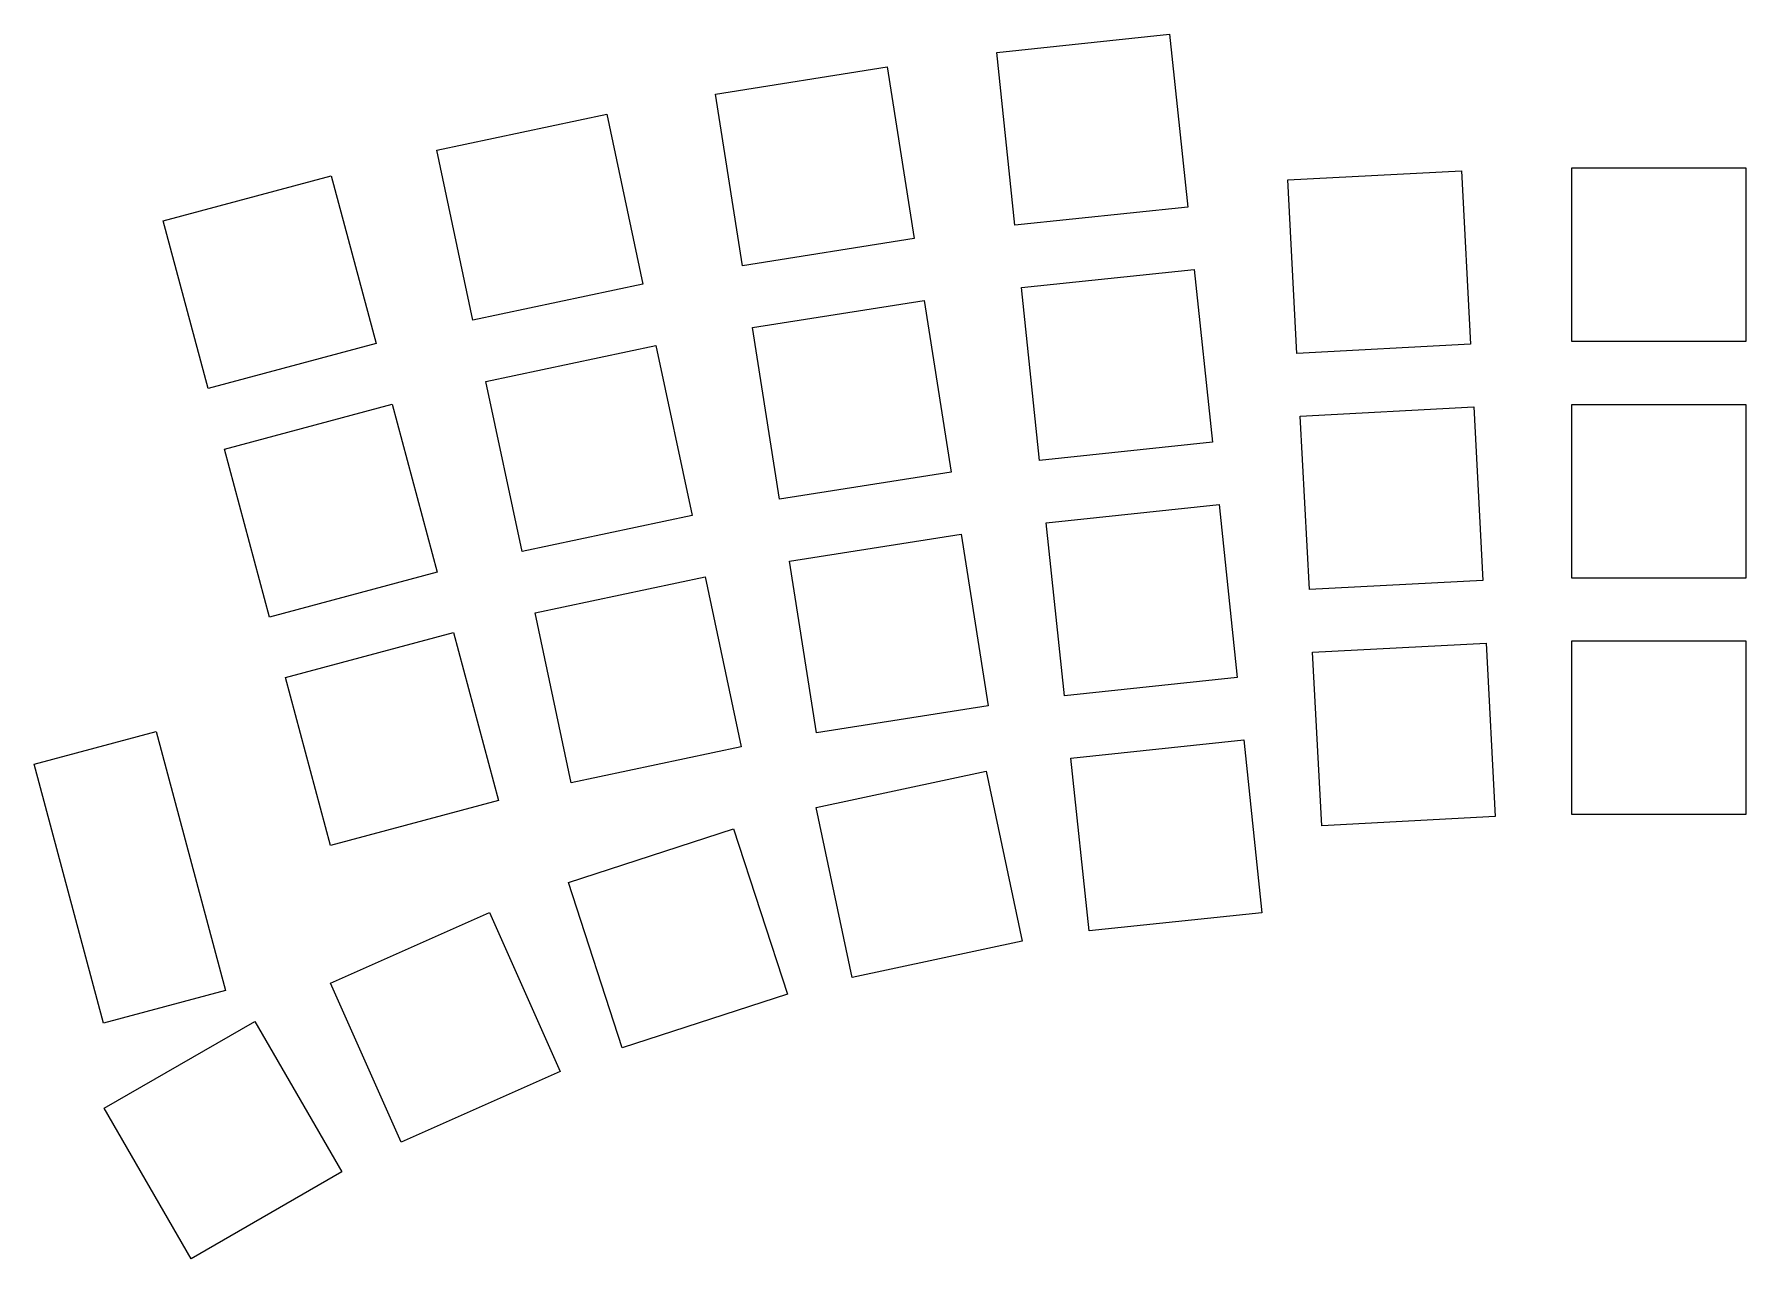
# Model space of a CAD drawing. Extents: x 146 to 284, y -14 to 84.
import ezdxf

# ---------------------------------------------------------------- set-up
doc = ezdxf.new("R2010")
doc.units = 0
doc.layers.add('BLACK', color=7, linetype='CONTINUOUS')

msp = doc.modelspace()

# ---------------------------------------------------------------- linework, layer by layer
at = {"layer": 'BLACK', "linetype": 'CONTINUOUS'}
for p, q in [((224.013, 82.9741), (237.937, 84.4375)), ((237.937, 84.4375), (239.4, 70.5142)), ((225.477, 69.0508), (224.013, 82.9741)), ((201.357, 79.6216), (215.184, 81.8117)), ((215.184, 81.8117), (217.374, 67.984)), ((203.547, 65.794), (201.357, 79.6216)), ((178.906, 75.0879), (192.6, 77.9987)), ((192.6, 77.9987), (195.511, 64.3046)), ((181.817, 61.3939), (178.906, 75.0879)), ((247.465, 72.7092), (261.446, 73.4419)), ((261.446, 73.4419), (262.178, 59.4611)), ((270.348, 59.675), (270.348, 73.675)), ((270.348, 73.675), (284.348, 73.675)), ((284.348, 73.675), (284.348, 59.675)), ((156.874, 69.4185), (170.397, 73.042)), ((170.397, 73.042), (174.02, 59.519)), ((248.197, 58.7284), (247.465, 72.7092)), ((239.4, 70.5142), (225.477, 69.0508)), ((160.497, 55.8956), (156.874, 69.4185)), ((217.374, 67.984), (203.547, 65.794)), ((226.005, 64.0284), (239.928, 65.4918)), ((239.928, 65.4918), (241.391, 51.5685)), ((195.511, 64.3046), (181.817, 61.3939)), ((227.468, 50.1051), (226.005, 64.0284)), ((204.337, 60.8061), (218.164, 62.9962)), ((218.164, 62.9962), (220.354, 49.1686)), ((206.527, 46.9785), (204.337, 60.8061)), ((174.02, 59.519), (160.497, 55.8956)), ((182.867, 56.4542), (196.561, 59.365)), ((196.561, 59.365), (199.472, 45.6709)), ((262.178, 59.4611), (248.197, 58.7284)), ((284.348, 59.675), (270.348, 59.675)), ((185.778, 42.7602), (182.867, 56.4542)), ((161.804, 51.0177), (175.327, 54.6411)), ((175.327, 54.6411), (178.951, 41.1182)), ((248.462, 53.6853), (262.443, 54.418)), ((262.443, 54.418), (263.175, 40.4372)), ((270.348, 40.625), (270.348, 54.625)), ((270.348, 54.625), (284.348, 54.625)), ((284.348, 54.625), (284.348, 40.625)), ((249.194, 39.7045), (248.462, 53.6853)), ((165.428, 37.4947), (161.804, 51.0177)), ((241.391, 51.5685), (227.468, 50.1051)), ((220.354, 49.1686), (206.527, 46.9785)), ((199.472, 45.6709), (185.778, 42.7602)), ((227.996, 45.0828), (241.919, 46.5462)), ((241.919, 46.5462), (243.383, 32.6229)), ((207.317, 41.9907), (221.144, 44.1807)), ((221.144, 44.1807), (223.334, 30.3531)), ((229.459, 31.1595), (227.996, 45.0828)), ((209.507, 28.163), (207.317, 41.9907)), ((178.951, 41.1182), (165.428, 37.4947)), ((186.828, 37.8205), (200.522, 40.7313)), ((200.522, 40.7313), (203.432, 27.0372)), ((263.175, 40.4372), (249.194, 39.7045)), ((284.348, 40.625), (270.348, 40.625)), ((189.738, 24.1264), (186.828, 37.8205)), ((166.735, 32.6168), (180.258, 36.2402)), ((180.258, 36.2402), (183.881, 22.7173)), ((249.459, 34.6614), (263.44, 35.3941)), ((250.191, 20.6806), (249.459, 34.6614)), ((263.44, 35.3941), (264.172, 21.4133)), ((270.348, 21.575), (270.348, 35.575)), ((270.348, 35.575), (284.348, 35.575)), ((284.348, 35.575), (284.348, 21.575)), ((170.358, 19.0938), (166.735, 32.6168)), ((243.383, 32.6229), (229.459, 31.1595)), ((223.334, 30.3531), (209.507, 28.163)), ((146.483, 25.6351), (156.297, 28.2647)), ((156.297, 28.2647), (161.885, 7.41033)), ((229.987, 26.1371), (243.911, 27.6005)), ((243.911, 27.6005), (245.374, 13.6772)), ((203.432, 27.0372), (189.738, 24.1264)), ((152.071, 4.78073), (146.483, 25.6351)), ((209.457, 22.1557), (223.151, 25.0664)), ((223.151, 25.0664), (226.061, 11.3723)), ((231.451, 12.2138), (229.987, 26.1371)), ((183.881, 22.7173), (170.358, 19.0938)), ((212.367, 8.46158), (209.457, 22.1557)), ((264.172, 21.4133), (250.191, 20.6806)), ((284.348, 21.575), (270.348, 21.575)), ((189.507, 16.1148), (202.822, 20.441)), ((202.822, 20.441), (207.149, 7.12622)), ((193.834, 2.79998), (189.507, 16.1148)), ((170.354, 7.99266), (183.143, 13.687)), ((183.143, 13.687), (188.837, 0.89734)), ((245.374, 13.6772), (231.451, 12.2138)), ((226.061, 11.3723), (212.367, 8.46158)), ((161.885, 7.41033), (152.071, 4.78073)), ((176.048, -4.79697), (170.354, 7.99266)), ((207.149, 7.12622), (193.834, 2.79998)), ((152.126, -2.07332), (164.251, 4.92668)), ((164.251, 4.92668), (171.251, -7.19768)), ((188.837, 0.89734), (176.048, -4.79697)), ((159.126, -14.1977), (152.126, -2.07332)), ((171.251, -7.19768), (159.126, -14.1977))]:
    msp.add_line(p, q, dxfattribs=at)

doc.saveas('drawing.dxf')
